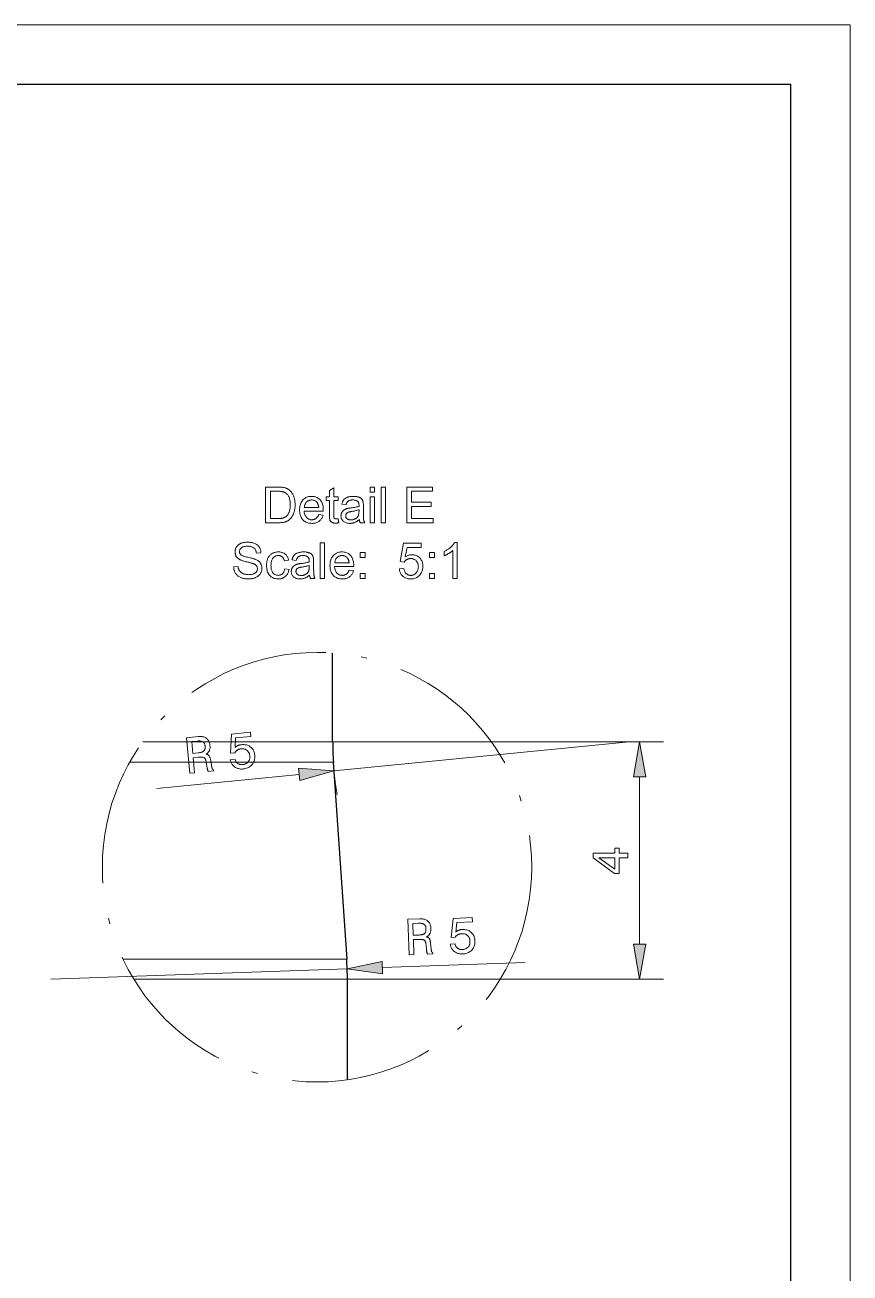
# Model space of a CAD drawing. Extents: x 0 to 419, y 0 to 420.
# Drawn here: x 227.5 to 297, y 314.9 to 420 of the extents above; entities that cross this region are included whole.
import ezdxf

# ---------------------------------------------------------------- set-up
doc = ezdxf.new("R2010")
doc.units = 0
doc.linetypes.add('DASHDOT', pattern=[18.5, 12, -3, 0.5, -3])

msp = doc.modelspace()

# ---------------------------------------------------------------- linework, layer by layer
at = {"color": 7, "lineweight": 13}
for p, q in [((0, 420), (297, 420)), ((297, 0), (297, 420)), ((253.39, 359.62), (281.27, 359.62)), ((278.39, 359.62), (253.51, 357.17)), ((229.64, 339.62), (254.63, 340.5)), ((254.64, 339.62), (281.27, 339.62))]:
    msp.add_line(p, q, dxfattribs=at)
at = {"color": 7, "lineweight": 30}
for p in [(20, 415), (292, 5)]:
    msp.add_line(p, (292, 415), dxfattribs=at)
at = {"color": 7, "lineweight": 30, "ltscale": 0.187027}
msp.add_line((253.39, 359.62), (253.39, 367.1), dxfattribs=at)
at = {"color": 7, "lineweight": 13, "ltscale": 0.400002}
msp.add_line((253.39, 359.62), (237.39, 359.62), dxfattribs=at)
at = {"color": 7, "lineweight": 13, "ltscale": 0.428608}
msp.add_line((253.45, 357.91), (236.31, 357.91), dxfattribs=at)
at = {"color": 7, "lineweight": 30, "ltscale": 0.415756}
msp.add_line((253.45, 357.91), (254.59, 341.32), dxfattribs=at)
at = {"color": 7, "lineweight": 13, "ltscale": 0.301139}
msp.add_line((250.57, 356.88), (238.59, 355.7), dxfattribs=at)
at = {"color": 7, "lineweight": 13, "ltscale": 0.35228}
msp.add_line((279.27, 342.57), (279.27, 356.66), dxfattribs=at)
at = {"color": 7, "lineweight": 13, "ltscale": 0.471327}
msp.add_line((254.59, 341.32), (235.73, 341.32), dxfattribs=at)
at = {"color": 7, "lineweight": 13, "ltscale": 0.30114}
msp.add_line((257.58, 340.6), (269.62, 341.03), dxfattribs=at)
at = {"color": 7, "lineweight": 13, "ltscale": 0.449738}
msp.add_line((254.64, 339.62), (236.66, 339.62), dxfattribs=at)
at = {"color": 7, "lineweight": 30, "ltscale": 0.211481}
msp.add_line((254.64, 331.16), (254.64, 339.62), dxfattribs=at)
at = {"color": 7, "lineweight": 13}
for points in [[(247.75, 378.07), (247.75, 381.07), (248.79, 381.07), (248.86, 381.07), (248.92, 381.07), (248.98, 381.07), (249.04, 381.07), (249.1, 381.06), (249.15, 381.06), (249.2, 381.05), (249.24, 381.04), (249.28, 381.04), (249.32, 381.03), (249.37, 381.02), (249.42, 381), (249.47, 380.98), (249.52, 380.97), (249.56, 380.95), (249.6, 380.92), (249.65, 380.9), (249.69, 380.87), (249.72, 380.84), (249.76, 380.81), (249.81, 380.77), (249.85, 380.73), (249.89, 380.68), (249.93, 380.64), (249.97, 380.59), (250, 380.53), (250.03, 380.48), (250.06, 380.42), (250.09, 380.36), (250.12, 380.3), (250.14, 380.24), (250.16, 380.17), (250.18, 380.11), (250.19, 380.04), (250.2, 379.97), (250.22, 379.9), (250.22, 379.82), (250.23, 379.75), (250.23, 379.67), (250.23, 379.59), (250.23, 379.52), (250.23, 379.45), (250.23, 379.39), (250.22, 379.33), (250.21, 379.27), (250.21, 379.21), (250.19, 379.15), (250.18, 379.09), (250.17, 379.04), (250.15, 378.98), (250.14, 378.93), (250.12, 378.88), (250.1, 378.83), (250.08, 378.79), (250.06, 378.74), (250.04, 378.7), (250.02, 378.66), (250, 378.62), (249.97, 378.58), (249.95, 378.55), (249.92, 378.51), (249.9, 378.48), (249.87, 378.45), (249.85, 378.42), (249.82, 378.39), (249.79, 378.36), (249.76, 378.34), (249.73, 378.32), (249.71, 378.29), (249.68, 378.27), (249.65, 378.25), (249.61, 378.24), (249.58, 378.22), (249.55, 378.2), (249.51, 378.19), (249.48, 378.17), (249.44, 378.16), (249.4, 378.15), (249.36, 378.13), (249.32, 378.12), (249.28, 378.11), (249.23, 378.1), (249.19, 378.1), (249.14, 378.09), (249.09, 378.08), (249.04, 378.08), (248.99, 378.08), (248.94, 378.07), (248.89, 378.07), (248.84, 378.07)], [(248.15, 378.43), (248.79, 378.43), (248.85, 378.43), (248.9, 378.43), (248.96, 378.43), (249.01, 378.43), (249.06, 378.44), (249.1, 378.45), (249.14, 378.45), (249.18, 378.46), (249.22, 378.47), (249.26, 378.48), (249.29, 378.49), (249.32, 378.51), (249.35, 378.52), (249.38, 378.53), (249.41, 378.55), (249.43, 378.56), (249.46, 378.58), (249.48, 378.6), (249.51, 378.62), (249.53, 378.64), (249.55, 378.67), (249.58, 378.7), (249.61, 378.73), (249.63, 378.77), (249.65, 378.8), (249.67, 378.84), (249.69, 378.88), (249.71, 378.93), (249.73, 378.97), (249.75, 379.02), (249.76, 379.07), (249.77, 379.12), (249.79, 379.17), (249.8, 379.22), (249.81, 379.28), (249.81, 379.34), (249.82, 379.4), (249.82, 379.46), (249.82, 379.53), (249.82, 379.59), (249.82, 379.69), (249.82, 379.77), (249.81, 379.86), (249.8, 379.94), (249.79, 380.01), (249.77, 380.08), (249.75, 380.15), (249.73, 380.21), (249.7, 380.27), (249.67, 380.32), (249.64, 380.37), (249.61, 380.41), (249.57, 380.45), (249.54, 380.49), (249.5, 380.53), (249.46, 380.56), (249.42, 380.59), (249.38, 380.62), (249.34, 380.64), (249.29, 380.66), (249.26, 380.67), (249.22, 380.68), (249.18, 380.69), (249.14, 380.7), (249.09, 380.7), (249.03, 380.71), (248.98, 380.71), (248.91, 380.72), (248.85, 380.72), (248.78, 380.72), (248.15, 380.72)], [(253.87, 378.4), (253.92, 378.08), (253.89, 378.07), (253.86, 378.06), (253.83, 378.06), (253.8, 378.06), (253.77, 378.05), (253.75, 378.05), (253.72, 378.05), (253.69, 378.04), (253.67, 378.04), (253.64, 378.04), (253.6, 378.04), (253.57, 378.05), (253.53, 378.05), (253.5, 378.05), (253.47, 378.06), (253.44, 378.07), (253.41, 378.07), (253.38, 378.08), (253.36, 378.09), (253.33, 378.11), (253.31, 378.12), (253.29, 378.13), (253.27, 378.15), (253.25, 378.16), (253.24, 378.18), (253.22, 378.2), (253.21, 378.22), (253.2, 378.23), (253.19, 378.25), (253.18, 378.27), (253.17, 378.3), (253.16, 378.32), (253.15, 378.36), (253.15, 378.39), (253.14, 378.43), (253.14, 378.48), (253.14, 378.53), (253.13, 378.59), (253.13, 378.64), (253.13, 378.71), (253.13, 379.96), (252.86, 379.96), (252.86, 380.25), (253.13, 380.25), (253.13, 380.78), (253.5, 381), (253.5, 380.25), (253.87, 380.25), (253.87, 379.96), (253.5, 379.96), (253.5, 378.69), (253.5, 378.66), (253.5, 378.63), (253.5, 378.6), (253.5, 378.58), (253.5, 378.56), (253.51, 378.54), (253.51, 378.52), (253.51, 378.51), (253.51, 378.5), (253.52, 378.49), (253.52, 378.48), (253.53, 378.47), (253.53, 378.46), (253.54, 378.45), (253.54, 378.45), (253.55, 378.44), (253.56, 378.43), (253.56, 378.43), (253.57, 378.42), (253.58, 378.41), (253.59, 378.41), (253.6, 378.4), (253.61, 378.4), (253.62, 378.4), (253.63, 378.39), (253.65, 378.39), (253.66, 378.39), (253.68, 378.39), (253.69, 378.39), (253.71, 378.39), (253.72, 378.39), (253.73, 378.39), (253.75, 378.39), (253.76, 378.39), (253.78, 378.39), (253.79, 378.39), (253.81, 378.39), (253.83, 378.4), (253.85, 378.4)], [(256.56, 380.65), (256.56, 381.07), (256.93, 381.07), (256.93, 380.65)], [(257.48, 378.07), (257.48, 381.07), (257.85, 381.07), (257.85, 378.07)], [(259.64, 378.07), (259.64, 381.07), (261.81, 381.07), (261.81, 380.72), (260.04, 380.72), (260.04, 379.8), (261.7, 379.8), (261.7, 379.45), (260.04, 379.45), (260.04, 378.43), (261.88, 378.43), (261.88, 378.07)], [(252.22, 378.77), (252.6, 378.72), (252.58, 378.66), (252.56, 378.6), (252.53, 378.54), (252.51, 378.48), (252.47, 378.43), (252.44, 378.38), (252.4, 378.33), (252.36, 378.29), (252.32, 378.25), (252.27, 378.21), (252.22, 378.17), (252.17, 378.14), (252.11, 378.11), (252.05, 378.09), (251.99, 378.07), (251.93, 378.05), (251.86, 378.04), (251.79, 378.03), (251.72, 378.02), (251.65, 378.02), (251.55, 378.03), (251.46, 378.03), (251.38, 378.05), (251.3, 378.07), (251.22, 378.1), (251.14, 378.13), (251.08, 378.17), (251.01, 378.21), (250.95, 378.26), (250.89, 378.32), (250.84, 378.38), (250.79, 378.44), (250.75, 378.51), (250.71, 378.59), (250.68, 378.67), (250.66, 378.75), (250.64, 378.84), (250.62, 378.94), (250.61, 379.04), (250.61, 379.14), (250.61, 379.25), (250.62, 379.35), (250.64, 379.45), (250.66, 379.54), (250.68, 379.63), (250.71, 379.71), (250.75, 379.79), (250.79, 379.86), (250.84, 379.93), (250.89, 379.99), (250.95, 380.05), (251.01, 380.1), (251.08, 380.15), (251.15, 380.19), (251.22, 380.22), (251.29, 380.25), (251.37, 380.27), (251.45, 380.28), (251.54, 380.29), (251.63, 380.29), (251.71, 380.29), (251.79, 380.28), (251.87, 380.27), (251.95, 380.25), (252.02, 380.22), (252.09, 380.19), (252.16, 380.15), (252.22, 380.1), (252.28, 380.05), (252.34, 380), (252.39, 379.94), (252.44, 379.87), (252.48, 379.8), (252.51, 379.72), (252.54, 379.64), (252.57, 379.55), (252.59, 379.46), (252.6, 379.37), (252.61, 379.27), (252.61, 379.16), (252.61, 379.16), (252.61, 379.15), (252.61, 379.14), (252.61, 379.13), (252.61, 379.12), (252.61, 379.11), (252.61, 379.1), (252.61, 379.09), (252.61, 379.08), (252.61, 379.06), (250.99, 379.06), (251, 378.99), (251.01, 378.93), (251.02, 378.86), (251.03, 378.8), (251.05, 378.75), (251.07, 378.7), (251.1, 378.65), (251.13, 378.6), (251.16, 378.56), (251.19, 378.52), (251.23, 378.48), (251.27, 378.45), (251.31, 378.42), (251.35, 378.39), (251.4, 378.37), (251.44, 378.36), (251.49, 378.34), (251.54, 378.33), (251.59, 378.33), (251.65, 378.33), (251.69, 378.33), (251.73, 378.33), (251.76, 378.34), (251.8, 378.34), (251.84, 378.35), (251.87, 378.36), (251.9, 378.38), (251.93, 378.39), (251.96, 378.41), (251.99, 378.43), (252.02, 378.45), (252.05, 378.48), (252.07, 378.51), (252.1, 378.54), (252.12, 378.57), (252.14, 378.61), (252.17, 378.64), (252.19, 378.68), (252.2, 378.73)], [(251.01, 379.37), (252.23, 379.37), (252.22, 379.42), (252.21, 379.47), (252.2, 379.52), (252.19, 379.56), (252.18, 379.61), (252.16, 379.65), (252.15, 379.68), (252.13, 379.72), (252.11, 379.75), (252.09, 379.78), (252.05, 379.82), (252.01, 379.86), (251.97, 379.89), (251.93, 379.92), (251.88, 379.94), (251.84, 379.96), (251.79, 379.97), (251.74, 379.98), (251.68, 379.99), (251.63, 379.99), (251.58, 379.99), (251.53, 379.98), (251.48, 379.98), (251.44, 379.96), (251.4, 379.95), (251.35, 379.93), (251.31, 379.91), (251.28, 379.88), (251.24, 379.85), (251.2, 379.82), (251.17, 379.79), (251.14, 379.75), (251.11, 379.71), (251.09, 379.67), (251.07, 379.62), (251.05, 379.58), (251.04, 379.53), (251.03, 379.48), (251.02, 379.42)], [(255.65, 378.34), (255.61, 378.31), (255.57, 378.27), (255.53, 378.25), (255.49, 378.22), (255.45, 378.19), (255.41, 378.17), (255.37, 378.15), (255.33, 378.13), (255.29, 378.11), (255.25, 378.09), (255.21, 378.08), (255.18, 378.07), (255.14, 378.06), (255.1, 378.05), (255.06, 378.04), (255.02, 378.03), (254.97, 378.03), (254.93, 378.03), (254.89, 378.02), (254.85, 378.02), (254.78, 378.02), (254.71, 378.03), (254.65, 378.04), (254.59, 378.05), (254.53, 378.07), (254.48, 378.09), (254.43, 378.11), (254.38, 378.14), (254.34, 378.16), (254.3, 378.2), (254.26, 378.23), (254.23, 378.27), (254.2, 378.31), (254.17, 378.35), (254.15, 378.4), (254.13, 378.44), (254.12, 378.49), (254.11, 378.54), (254.11, 378.59), (254.1, 378.65), (254.1, 378.68), (254.11, 378.71), (254.11, 378.74), (254.12, 378.77), (254.12, 378.8), (254.13, 378.83), (254.14, 378.86), (254.15, 378.88), (254.16, 378.91), (254.18, 378.94), (254.19, 378.96), (254.21, 378.99), (254.22, 379.01), (254.24, 379.03), (254.26, 379.06), (254.28, 379.08), (254.3, 379.1), (254.32, 379.11), (254.34, 379.13), (254.37, 379.15), (254.39, 379.16), (254.41, 379.18), (254.44, 379.19), (254.47, 379.21), (254.49, 379.22), (254.52, 379.23), (254.55, 379.24), (254.57, 379.25), (254.6, 379.26), (254.63, 379.27), (254.65, 379.27), (254.68, 379.28), (254.71, 379.29), (254.74, 379.29), (254.77, 379.3), (254.8, 379.3), (254.84, 379.31), (254.88, 379.31), (254.92, 379.32), (254.96, 379.32), (255.05, 379.34), (255.13, 379.35), (255.21, 379.36), (255.28, 379.37), (255.35, 379.38), (255.41, 379.4), (255.47, 379.41), (255.52, 379.42), (255.57, 379.44), (255.62, 379.45), (255.62, 379.47), (255.62, 379.48), (255.62, 379.49), (255.62, 379.5), (255.62, 379.51), (255.62, 379.52), (255.62, 379.53), (255.62, 379.54), (255.62, 379.54), (255.62, 379.55), (255.62, 379.59), (255.61, 379.63), (255.61, 379.67), (255.6, 379.71), (255.59, 379.74), (255.58, 379.77), (255.57, 379.8), (255.55, 379.82), (255.53, 379.85), (255.51, 379.86), (255.48, 379.89), (255.45, 379.91), (255.42, 379.93), (255.38, 379.94), (255.34, 379.96), (255.29, 379.97), (255.25, 379.98), (255.2, 379.98), (255.15, 379.99), (255.09, 379.99), (255.04, 379.99), (255, 379.99), (254.95, 379.98), (254.91, 379.98), (254.87, 379.97), (254.83, 379.96), (254.8, 379.94), (254.77, 379.93), (254.74, 379.92), (254.71, 379.9), (254.69, 379.88), (254.66, 379.86), (254.64, 379.83), (254.62, 379.8), (254.6, 379.77), (254.59, 379.74), (254.57, 379.7), (254.55, 379.66), (254.54, 379.62), (254.53, 379.58), (254.17, 379.63), (254.18, 379.67), (254.19, 379.71), (254.2, 379.76), (254.22, 379.8), (254.23, 379.83), (254.25, 379.87), (254.27, 379.91), (254.29, 379.94), (254.31, 379.97), (254.33, 380), (254.35, 380.03), (254.38, 380.05), (254.41, 380.08), (254.43, 380.1), (254.47, 380.12), (254.5, 380.15), (254.54, 380.17), (254.57, 380.18), (254.61, 380.2), (254.65, 380.22), (254.7, 380.23), (254.74, 380.25), (254.79, 380.26), (254.84, 380.27), (254.88, 380.28), (254.93, 380.28), (254.99, 380.29), (255.04, 380.29), (255.09, 380.29), (255.15, 380.29), (255.2, 380.29), (255.25, 380.29), (255.3, 380.29), (255.35, 380.28), (255.4, 380.28), (255.44, 380.27), (255.49, 380.26), (255.53, 380.25), (255.56, 380.24), (255.6, 380.23), (255.63, 380.22), (255.67, 380.2), (255.7, 380.19), (255.72, 380.17), (255.75, 380.16), (255.78, 380.14), (255.8, 380.12), (255.82, 380.1), (255.84, 380.08), (255.86, 380.06), (255.87, 380.04), (255.89, 380.02), (255.9, 380), (255.91, 379.98), (255.93, 379.95), (255.94, 379.93), (255.95, 379.9), (255.95, 379.87), (255.96, 379.84), (255.97, 379.81), (255.97, 379.79), (255.98, 379.77), (255.98, 379.74), (255.98, 379.71), (255.98, 379.68), (255.99, 379.65), (255.99, 379.61), (255.99, 379.57), (255.99, 379.52), (255.99, 379.47), (255.99, 378.98), (255.99, 378.88), (255.99, 378.79), (255.99, 378.71), (255.99, 378.63), (255.99, 378.56), (256, 378.5), (256, 378.45), (256, 378.4), (256.01, 378.36), (256.01, 378.33), (256.02, 378.31), (256.02, 378.28), (256.03, 378.25), (256.04, 378.23), (256.05, 378.2), (256.06, 378.17), (256.07, 378.15), (256.08, 378.12), (256.09, 378.1), (256.11, 378.07), (255.72, 378.07), (255.71, 378.1), (255.7, 378.12), (255.69, 378.14), (255.68, 378.17), (255.67, 378.2), (255.67, 378.22), (255.66, 378.25), (255.65, 378.28), (255.65, 378.31)], [(256.56, 378.07), (256.56, 380.25), (256.93, 380.25), (256.93, 378.07)], [(255.62, 379.16), (255.57, 379.15), (255.53, 379.13), (255.48, 379.12), (255.42, 379.1), (255.37, 379.09), (255.3, 379.07), (255.24, 379.06), (255.17, 379.05), (255.09, 379.04), (255.01, 379.02), (254.97, 379.02), (254.93, 379.01), (254.89, 379), (254.85, 379), (254.82, 378.99), (254.79, 378.98), (254.76, 378.97), (254.74, 378.97), (254.71, 378.96), (254.69, 378.95), (254.67, 378.94), (254.66, 378.93), (254.64, 378.92), (254.62, 378.91), (254.61, 378.9), (254.6, 378.89), (254.58, 378.87), (254.57, 378.86), (254.56, 378.85), (254.55, 378.83), (254.54, 378.81), (254.53, 378.8), (254.52, 378.78), (254.52, 378.76), (254.51, 378.75), (254.5, 378.73), (254.5, 378.71), (254.5, 378.69), (254.5, 378.67), (254.5, 378.66), (254.5, 378.63), (254.5, 378.6), (254.51, 378.57), (254.51, 378.55), (254.52, 378.52), (254.54, 378.5), (254.55, 378.47), (254.57, 378.45), (254.59, 378.43), (254.61, 378.41), (254.63, 378.39), (254.66, 378.37), (254.68, 378.36), (254.71, 378.35), (254.75, 378.34), (254.78, 378.33), (254.81, 378.32), (254.85, 378.32), (254.89, 378.31), (254.93, 378.31), (254.98, 378.31), (255.02, 378.32), (255.06, 378.32), (255.1, 378.33), (255.14, 378.33), (255.17, 378.35), (255.21, 378.36), (255.24, 378.37), (255.28, 378.39), (255.31, 378.4), (255.35, 378.42), (255.38, 378.44), (255.4, 378.47), (255.43, 378.49), (255.46, 378.51), (255.48, 378.54), (255.5, 378.57), (255.52, 378.6), (255.54, 378.63), (255.56, 378.66), (255.57, 378.69), (255.58, 378.71), (255.59, 378.75), (255.59, 378.78), (255.6, 378.81), (255.61, 378.85), (255.61, 378.89), (255.61, 378.94), (255.62, 378.98), (255.62, 379.03)], [(245.05, 374.35), (245.43, 374.39), (245.44, 374.34), (245.44, 374.3), (245.45, 374.26), (245.46, 374.22), (245.47, 374.18), (245.49, 374.15), (245.5, 374.11), (245.52, 374.08), (245.53, 374.05), (245.55, 374.02), (245.57, 373.99), (245.6, 373.96), (245.62, 373.94), (245.65, 373.91), (245.68, 373.89), (245.71, 373.86), (245.74, 373.84), (245.78, 373.82), (245.81, 373.8), (245.85, 373.78), (245.9, 373.77), (245.94, 373.75), (245.98, 373.74), (246.03, 373.73), (246.07, 373.72), (246.12, 373.71), (246.17, 373.7), (246.21, 373.7), (246.26, 373.7), (246.32, 373.69), (246.36, 373.7), (246.4, 373.7), (246.45, 373.7), (246.49, 373.71), (246.53, 373.71), (246.57, 373.72), (246.61, 373.73), (246.64, 373.74), (246.68, 373.75), (246.72, 373.76), (246.75, 373.78), (246.78, 373.79), (246.81, 373.81), (246.84, 373.82), (246.87, 373.84), (246.89, 373.86), (246.92, 373.88), (246.94, 373.9), (246.96, 373.92), (246.98, 373.95), (246.99, 373.97), (247.01, 374), (247.02, 374.02), (247.03, 374.05), (247.04, 374.07), (247.05, 374.1), (247.05, 374.12), (247.06, 374.15), (247.06, 374.18), (247.06, 374.2), (247.06, 374.23), (247.06, 374.26), (247.05, 374.29), (247.05, 374.31), (247.04, 374.34), (247.03, 374.36), (247.02, 374.38), (247.01, 374.41), (246.99, 374.43), (246.98, 374.45), (246.96, 374.47), (246.94, 374.49), (246.92, 374.51), (246.9, 374.53), (246.87, 374.55), (246.84, 374.57), (246.81, 374.58), (246.78, 374.6), (246.74, 374.61), (246.71, 374.63), (246.68, 374.64), (246.65, 374.65), (246.61, 374.66), (246.56, 374.67), (246.51, 374.69), (246.46, 374.7), (246.4, 374.72), (246.33, 374.74), (246.25, 374.76), (246.17, 374.77), (246.09, 374.79), (246.02, 374.81), (245.95, 374.83), (245.88, 374.85), (245.82, 374.87), (245.77, 374.89), (245.72, 374.91), (245.67, 374.93), (245.63, 374.94), (245.59, 374.96), (245.55, 374.98), (245.51, 375.01), (245.48, 375.03), (245.44, 375.06), (245.41, 375.09), (245.38, 375.12), (245.35, 375.15), (245.32, 375.18), (245.3, 375.21), (245.27, 375.24), (245.25, 375.27), (245.24, 375.31), (245.22, 375.34), (245.21, 375.38), (245.2, 375.42), (245.19, 375.46), (245.18, 375.49), (245.17, 375.53), (245.17, 375.57), (245.17, 375.61), (245.17, 375.66), (245.17, 375.7), (245.18, 375.75), (245.19, 375.79), (245.2, 375.83), (245.22, 375.88), (245.23, 375.92), (245.25, 375.96), (245.27, 376), (245.3, 376.04), (245.33, 376.08), (245.35, 376.11), (245.39, 376.15), (245.42, 376.18), (245.46, 376.21), (245.5, 376.24), (245.54, 376.27), (245.58, 376.29), (245.63, 376.32), (245.67, 376.34), (245.72, 376.36), (245.78, 376.38), (245.83, 376.39), (245.88, 376.4), (245.94, 376.42), (245.99, 376.42), (246.05, 376.43), (246.11, 376.44), (246.17, 376.44), (246.23, 376.44), (246.29, 376.44), (246.36, 376.44), (246.42, 376.43), (246.48, 376.42), (246.54, 376.41), (246.6, 376.4), (246.65, 376.39), (246.71, 376.37), (246.76, 376.35), (246.81, 376.33), (246.86, 376.31), (246.91, 376.29), (246.96, 376.26), (247, 376.23), (247.04, 376.2), (247.08, 376.17), (247.11, 376.13), (247.15, 376.1), (247.18, 376.06), (247.21, 376.02), (247.23, 375.98), (247.26, 375.93), (247.28, 375.89), (247.29, 375.84), (247.31, 375.8), (247.32, 375.75), (247.34, 375.7), (247.34, 375.65), (247.35, 375.6), (247.35, 375.54), (246.97, 375.52), (246.96, 375.57), (246.95, 375.62), (246.94, 375.67), (246.92, 375.72), (246.9, 375.77), (246.88, 375.81), (246.86, 375.85), (246.83, 375.88), (246.8, 375.92), (246.76, 375.95), (246.73, 375.97), (246.69, 376), (246.64, 376.02), (246.6, 376.04), (246.55, 376.05), (246.49, 376.07), (246.43, 376.08), (246.37, 376.09), (246.31, 376.09), (246.24, 376.09), (246.17, 376.09), (246.11, 376.09), (246.04, 376.08), (245.98, 376.07), (245.93, 376.06), (245.88, 376.04), (245.83, 376.03), (245.79, 376.01), (245.75, 375.98), (245.72, 375.96), (245.69, 375.93), (245.66, 375.9), (245.63, 375.88), (245.61, 375.84), (245.59, 375.81), (245.58, 375.78), (245.57, 375.75), (245.56, 375.71), (245.55, 375.68), (245.55, 375.64), (245.55, 375.61), (245.56, 375.58), (245.56, 375.55), (245.57, 375.52), (245.58, 375.49), (245.59, 375.47), (245.61, 375.44), (245.63, 375.42), (245.65, 375.4), (245.67, 375.38), (245.7, 375.35), (245.73, 375.33), (245.77, 375.31), (245.82, 375.29), (245.88, 375.27), (245.94, 375.25), (246.01, 375.23), (246.09, 375.2), (246.17, 375.18), (246.27, 375.16), (246.36, 375.14), (246.45, 375.12), (246.53, 375.1), (246.61, 375.08), (246.68, 375.06), (246.74, 375.04), (246.8, 375.02), (246.85, 375), (246.89, 374.99), (246.93, 374.97), (246.98, 374.95), (247.03, 374.92), (247.08, 374.89), (247.12, 374.86), (247.16, 374.83), (247.2, 374.8), (247.23, 374.77), (247.26, 374.74), (247.29, 374.7), (247.32, 374.66), (247.34, 374.63), (247.36, 374.59), (247.38, 374.55), (247.4, 374.51), (247.41, 374.46), (247.42, 374.42), (247.43, 374.38), (247.44, 374.33), (247.44, 374.28), (247.44, 374.24), (247.44, 374.19), (247.44, 374.14), (247.43, 374.1), (247.42, 374.05), (247.41, 374), (247.39, 373.96), (247.38, 373.92), (247.36, 373.87), (247.33, 373.83), (247.31, 373.79), (247.28, 373.74), (247.25, 373.71), (247.21, 373.67), (247.18, 373.63), (247.14, 373.6), (247.1, 373.57), (247.06, 373.54), (247.01, 373.51), (246.96, 373.48), (246.91, 373.46), (246.86, 373.43), (246.81, 373.41), (246.75, 373.4), (246.7, 373.38), (246.64, 373.37), (246.58, 373.36), (246.52, 373.35), (246.46, 373.34), (246.4, 373.34), (246.33, 373.34), (246.25, 373.34), (246.18, 373.34), (246.1, 373.35), (246.03, 373.36), (245.96, 373.37), (245.89, 373.38), (245.83, 373.4), (245.77, 373.41), (245.71, 373.43), (245.65, 373.46), (245.6, 373.48), (245.55, 373.51), (245.5, 373.54), (245.45, 373.57), (245.41, 373.61), (245.36, 373.64), (245.32, 373.68), (245.29, 373.72), (245.25, 373.77), (245.22, 373.81), (245.19, 373.86), (245.16, 373.91), (245.14, 373.96), (245.12, 374.02), (245.1, 374.07), (245.08, 374.12), (245.07, 374.18), (245.06, 374.24), (245.06, 374.29)], [(252.36, 373.39), (252.36, 376.39), (252.72, 376.39), (252.72, 373.39)], [(259.02, 374.18), (259.4, 374.21), (259.41, 374.15), (259.43, 374.1), (259.44, 374.05), (259.46, 374.01), (259.48, 373.96), (259.5, 373.92), (259.52, 373.88), (259.55, 373.85), (259.57, 373.81), (259.6, 373.78), (259.64, 373.76), (259.67, 373.73), (259.7, 373.71), (259.74, 373.69), (259.78, 373.68), (259.81, 373.66), (259.85, 373.65), (259.9, 373.65), (259.94, 373.64), (259.98, 373.64), (260.03, 373.64), (260.08, 373.65), (260.13, 373.66), (260.18, 373.67), (260.23, 373.69), (260.27, 373.71), (260.31, 373.74), (260.35, 373.77), (260.39, 373.8), (260.43, 373.84), (260.47, 373.88), (260.5, 373.93), (260.53, 373.97), (260.55, 374.02), (260.57, 374.08), (260.59, 374.13), (260.6, 374.19), (260.61, 374.25), (260.61, 374.31), (260.62, 374.37), (260.61, 374.44), (260.61, 374.5), (260.6, 374.55), (260.59, 374.61), (260.57, 374.66), (260.55, 374.7), (260.53, 374.75), (260.5, 374.79), (260.47, 374.83), (260.44, 374.87), (260.4, 374.91), (260.36, 374.94), (260.32, 374.96), (260.28, 374.99), (260.23, 375.01), (260.19, 375.02), (260.14, 375.04), (260.09, 375.05), (260.03, 375.05), (259.97, 375.05), (259.94, 375.05), (259.9, 375.05), (259.87, 375.05), (259.84, 375.04), (259.81, 375.03), (259.77, 375.02), (259.74, 375.01), (259.71, 375), (259.68, 374.99), (259.65, 374.97), (259.63, 374.96), (259.6, 374.94), (259.57, 374.92), (259.55, 374.9), (259.53, 374.88), (259.5, 374.86), (259.48, 374.84), (259.46, 374.81), (259.45, 374.79), (259.43, 374.76), (259.08, 374.81), (259.37, 376.35), (260.86, 376.35), (260.86, 376), (259.67, 376), (259.51, 375.19), (259.56, 375.23), (259.62, 375.26), (259.67, 375.29), (259.73, 375.31), (259.78, 375.33), (259.84, 375.35), (259.9, 375.36), (259.96, 375.37), (260.01, 375.38), (260.07, 375.38), (260.15, 375.38), (260.23, 375.37), (260.3, 375.35), (260.37, 375.34), (260.44, 375.31), (260.5, 375.28), (260.56, 375.25), (260.62, 375.2), (260.68, 375.16), (260.74, 375.11), (260.79, 375.05), (260.83, 374.99), (260.87, 374.93), (260.91, 374.86), (260.94, 374.8), (260.96, 374.72), (260.98, 374.65), (261, 374.57), (261, 374.49), (261.01, 374.41), (261, 374.33), (261, 374.25), (260.98, 374.17), (260.97, 374.1), (260.95, 374.03), (260.92, 373.96), (260.89, 373.89), (260.85, 373.83), (260.81, 373.76), (260.77, 373.7), (260.71, 373.63), (260.64, 373.57), (260.58, 373.52), (260.5, 373.47), (260.43, 373.43), (260.35, 373.4), (260.26, 373.37), (260.17, 373.35), (260.08, 373.34), (259.98, 373.34), (259.9, 373.34), (259.82, 373.35), (259.75, 373.36), (259.68, 373.38), (259.61, 373.4), (259.54, 373.42), (259.48, 373.45), (259.42, 373.49), (259.37, 373.52), (259.31, 373.57), (259.26, 373.62), (259.22, 373.67), (259.18, 373.72), (259.14, 373.78), (259.11, 373.83), (259.08, 373.9), (259.06, 373.96), (259.04, 374.03), (259.03, 374.1)], [(263.9, 373.39), (263.53, 373.39), (263.53, 375.74), (263.5, 375.71), (263.47, 375.69), (263.44, 375.66), (263.41, 375.64), (263.38, 375.61), (263.34, 375.58), (263.3, 375.56), (263.27, 375.53), (263.22, 375.51), (263.18, 375.48), (263.14, 375.46), (263.1, 375.44), (263.06, 375.41), (263.02, 375.39), (262.98, 375.37), (262.94, 375.35), (262.9, 375.34), (262.87, 375.32), (262.83, 375.31), (262.79, 375.29), (262.79, 375.65), (262.86, 375.68), (262.92, 375.71), (262.97, 375.74), (263.03, 375.78), (263.08, 375.81), (263.14, 375.85), (263.19, 375.88), (263.24, 375.92), (263.29, 375.96), (263.33, 376), (263.38, 376.04), (263.42, 376.08), (263.46, 376.12), (263.5, 376.16), (263.53, 376.2), (263.56, 376.24), (263.59, 376.28), (263.62, 376.32), (263.64, 376.36), (263.66, 376.4), (263.9, 376.4)], [(249.36, 374.19), (249.72, 374.14), (249.7, 374.07), (249.69, 374), (249.67, 373.93), (249.64, 373.87), (249.61, 373.81), (249.58, 373.75), (249.54, 373.69), (249.5, 373.64), (249.46, 373.6), (249.41, 373.55), (249.36, 373.51), (249.31, 373.48), (249.26, 373.44), (249.2, 373.42), (249.14, 373.39), (249.08, 373.37), (249.02, 373.36), (248.95, 373.35), (248.88, 373.34), (248.81, 373.34), (248.73, 373.34), (248.64, 373.35), (248.56, 373.37), (248.48, 373.39), (248.41, 373.41), (248.34, 373.45), (248.28, 373.48), (248.21, 373.53), (248.15, 373.58), (248.1, 373.63), (248.05, 373.69), (248, 373.76), (247.96, 373.83), (247.92, 373.91), (247.89, 373.99), (247.87, 374.07), (247.85, 374.16), (247.84, 374.26), (247.83, 374.36), (247.83, 374.47), (247.83, 374.54), (247.83, 374.61), (247.84, 374.67), (247.84, 374.74), (247.85, 374.8), (247.87, 374.86), (247.88, 374.92), (247.9, 374.98), (247.92, 375.03), (247.94, 375.08), (247.97, 375.14), (247.99, 375.18), (248.02, 375.23), (248.05, 375.27), (248.09, 375.32), (248.13, 375.35), (248.17, 375.39), (248.21, 375.42), (248.25, 375.45), (248.3, 375.48), (248.35, 375.51), (248.39, 375.53), (248.44, 375.55), (248.49, 375.56), (248.55, 375.58), (248.6, 375.59), (248.65, 375.6), (248.71, 375.61), (248.76, 375.61), (248.82, 375.61), (248.89, 375.61), (248.95, 375.61), (249.02, 375.6), (249.08, 375.58), (249.14, 375.57), (249.19, 375.55), (249.25, 375.52), (249.3, 375.5), (249.35, 375.47), (249.4, 375.43), (249.44, 375.4), (249.48, 375.36), (249.52, 375.31), (249.55, 375.27), (249.58, 375.22), (249.61, 375.16), (249.63, 375.11), (249.65, 375.05), (249.67, 374.99), (249.68, 374.92), (249.33, 374.87), (249.31, 374.91), (249.3, 374.95), (249.29, 374.99), (249.27, 375.03), (249.25, 375.06), (249.24, 375.09), (249.22, 375.12), (249.19, 375.15), (249.17, 375.18), (249.14, 375.2), (249.12, 375.22), (249.09, 375.24), (249.06, 375.26), (249.03, 375.27), (249, 375.28), (248.97, 375.29), (248.94, 375.3), (248.9, 375.31), (248.87, 375.31), (248.83, 375.31), (248.78, 375.31), (248.72, 375.3), (248.67, 375.29), (248.62, 375.28), (248.58, 375.26), (248.53, 375.24), (248.49, 375.21), (248.45, 375.18), (248.41, 375.15), (248.38, 375.11), (248.34, 375.07), (248.32, 375.02), (248.29, 374.97), (248.27, 374.91), (248.25, 374.85), (248.23, 374.79), (248.22, 374.72), (248.21, 374.64), (248.21, 374.56), (248.2, 374.48), (248.21, 374.39), (248.21, 374.31), (248.22, 374.24), (248.23, 374.17), (248.25, 374.1), (248.26, 374.04), (248.29, 373.98), (248.31, 373.93), (248.34, 373.88), (248.37, 373.84), (248.41, 373.8), (248.44, 373.77), (248.48, 373.74), (248.52, 373.72), (248.57, 373.69), (248.61, 373.68), (248.66, 373.66), (248.71, 373.65), (248.76, 373.65), (248.81, 373.64), (248.85, 373.65), (248.89, 373.65), (248.93, 373.66), (248.97, 373.67), (249.01, 373.68), (249.04, 373.69), (249.08, 373.71), (249.11, 373.73), (249.14, 373.75), (249.17, 373.78), (249.2, 373.8), (249.23, 373.84), (249.25, 373.87), (249.27, 373.91), (249.29, 373.95), (249.31, 373.99), (249.32, 374.03), (249.34, 374.08), (249.35, 374.13)], [(251.45, 373.66), (251.41, 373.62), (251.37, 373.59), (251.33, 373.56), (251.29, 373.54), (251.25, 373.51), (251.21, 373.49), (251.17, 373.46), (251.13, 373.45), (251.1, 373.43), (251.06, 373.41), (251.02, 373.4), (250.98, 373.39), (250.94, 373.38), (250.9, 373.37), (250.86, 373.36), (250.82, 373.35), (250.78, 373.35), (250.74, 373.34), (250.69, 373.34), (250.65, 373.34), (250.58, 373.34), (250.51, 373.35), (250.45, 373.36), (250.39, 373.37), (250.33, 373.38), (250.28, 373.4), (250.23, 373.43), (250.18, 373.45), (250.14, 373.48), (250.1, 373.52), (250.06, 373.55), (250.03, 373.59), (250, 373.63), (249.98, 373.67), (249.96, 373.72), (249.94, 373.76), (249.93, 373.81), (249.92, 373.86), (249.91, 373.91), (249.91, 373.96), (249.91, 373.99), (249.91, 374.03), (249.92, 374.06), (249.92, 374.09), (249.93, 374.12), (249.93, 374.14), (249.94, 374.17), (249.96, 374.2), (249.97, 374.23), (249.98, 374.25), (250, 374.28), (250.01, 374.31), (250.03, 374.33), (250.05, 374.35), (250.07, 374.37), (250.08, 374.39), (250.11, 374.41), (250.13, 374.43), (250.15, 374.45), (250.17, 374.47), (250.2, 374.48), (250.22, 374.5), (250.24, 374.51), (250.27, 374.52), (250.3, 374.54), (250.32, 374.55), (250.35, 374.56), (250.38, 374.57), (250.41, 374.58), (250.44, 374.59), (250.46, 374.59), (250.48, 374.6), (250.51, 374.6), (250.54, 374.61), (250.57, 374.62), (250.61, 374.62), (250.64, 374.63), (250.68, 374.63), (250.72, 374.64), (250.76, 374.64), (250.85, 374.65), (250.93, 374.66), (251.01, 374.68), (251.08, 374.69), (251.15, 374.7), (251.21, 374.71), (251.27, 374.73), (251.33, 374.74), (251.38, 374.75), (251.42, 374.77), (251.42, 374.78), (251.42, 374.8), (251.42, 374.81), (251.42, 374.82), (251.42, 374.83), (251.42, 374.84), (251.42, 374.85), (251.42, 374.86), (251.42, 374.86), (251.42, 374.87), (251.42, 374.91), (251.42, 374.95), (251.41, 374.99), (251.41, 375.02), (251.4, 375.06), (251.39, 375.09), (251.37, 375.12), (251.36, 375.14), (251.34, 375.16), (251.32, 375.18), (251.29, 375.21), (251.26, 375.23), (251.22, 375.25), (251.18, 375.26), (251.14, 375.28), (251.1, 375.29), (251.05, 375.3), (251, 375.3), (250.95, 375.31), (250.9, 375.31), (250.85, 375.31), (250.8, 375.3), (250.76, 375.3), (250.71, 375.29), (250.67, 375.28), (250.64, 375.27), (250.6, 375.26), (250.57, 375.25), (250.54, 375.23), (250.52, 375.22), (250.49, 375.2), (250.47, 375.17), (250.45, 375.15), (250.43, 375.12), (250.41, 375.09), (250.39, 375.06), (250.37, 375.02), (250.36, 374.98), (250.34, 374.94), (250.33, 374.89), (249.97, 374.94), (249.98, 374.99), (249.99, 375.03), (250.01, 375.07), (250.02, 375.11), (250.04, 375.15), (250.05, 375.19), (250.07, 375.22), (250.09, 375.26), (250.11, 375.29), (250.13, 375.32), (250.16, 375.34), (250.18, 375.37), (250.21, 375.4), (250.24, 375.42), (250.27, 375.44), (250.3, 375.46), (250.34, 375.48), (250.38, 375.5), (250.42, 375.52), (250.46, 375.54), (250.5, 375.55), (250.55, 375.56), (250.59, 375.57), (250.64, 375.58), (250.69, 375.59), (250.74, 375.6), (250.79, 375.61), (250.84, 375.61), (250.9, 375.61), (250.95, 375.61), (251.01, 375.61), (251.06, 375.61), (251.11, 375.61), (251.16, 375.6), (251.2, 375.6), (251.25, 375.59), (251.29, 375.58), (251.33, 375.57), (251.37, 375.56), (251.4, 375.55), (251.44, 375.53), (251.47, 375.52), (251.5, 375.5), (251.53, 375.49), (251.56, 375.47), (251.58, 375.46), (251.6, 375.44), (251.62, 375.42), (251.64, 375.4), (251.66, 375.38), (251.68, 375.36), (251.69, 375.34), (251.71, 375.32), (251.72, 375.29), (251.73, 375.27), (251.74, 375.24), (251.75, 375.22), (251.76, 375.19), (251.77, 375.16), (251.77, 375.13), (251.78, 375.11), (251.78, 375.09), (251.78, 375.06), (251.79, 375.03), (251.79, 375), (251.79, 374.96), (251.79, 374.93), (251.79, 374.88), (251.79, 374.84), (251.79, 374.79), (251.79, 374.3), (251.79, 374.2), (251.79, 374.11), (251.8, 374.03), (251.8, 373.95), (251.8, 373.88), (251.8, 373.82), (251.8, 373.77), (251.81, 373.72), (251.81, 373.68), (251.82, 373.65), (251.82, 373.62), (251.83, 373.6), (251.84, 373.57), (251.84, 373.54), (251.85, 373.52), (251.86, 373.49), (251.87, 373.47), (251.88, 373.44), (251.9, 373.42), (251.91, 373.39), (251.53, 373.39), (251.51, 373.41), (251.5, 373.44), (251.49, 373.46), (251.49, 373.49), (251.48, 373.51), (251.47, 373.54), (251.47, 373.57), (251.46, 373.6), (251.46, 373.63)], [(254.78, 374.09), (255.16, 374.04), (255.14, 373.98), (255.12, 373.92), (255.1, 373.86), (255.07, 373.8), (255.04, 373.75), (255, 373.7), (254.96, 373.65), (254.92, 373.6), (254.88, 373.56), (254.83, 373.53), (254.78, 373.49), (254.73, 373.46), (254.67, 373.43), (254.61, 373.41), (254.55, 373.39), (254.49, 373.37), (254.42, 373.36), (254.35, 373.35), (254.28, 373.34), (254.21, 373.34), (254.11, 373.34), (254.03, 373.35), (253.94, 373.37), (253.86, 373.39), (253.78, 373.41), (253.71, 373.45), (253.64, 373.48), (253.57, 373.53), (253.51, 373.58), (253.45, 373.63), (253.4, 373.7), (253.35, 373.76), (253.31, 373.83), (253.27, 373.91), (253.24, 373.99), (253.22, 374.07), (253.2, 374.16), (253.18, 374.26), (253.18, 374.35), (253.17, 374.46), (253.18, 374.57), (253.18, 374.67), (253.2, 374.77), (253.22, 374.86), (253.24, 374.95), (253.27, 375.03), (253.31, 375.11), (253.35, 375.18), (253.4, 375.25), (253.46, 375.31), (253.51, 375.37), (253.57, 375.42), (253.64, 375.46), (253.71, 375.5), (253.78, 375.54), (253.85, 375.56), (253.93, 375.59), (254.01, 375.6), (254.1, 375.61), (254.19, 375.61), (254.27, 375.61), (254.36, 375.6), (254.43, 375.59), (254.51, 375.56), (254.58, 375.54), (254.65, 375.51), (254.72, 375.47), (254.78, 375.42), (254.84, 375.37), (254.9, 375.32), (254.95, 375.25), (255, 375.19), (255.04, 375.12), (255.08, 375.04), (255.11, 374.96), (255.13, 374.87), (255.15, 374.78), (255.16, 374.69), (255.17, 374.59), (255.18, 374.48), (255.18, 374.47), (255.18, 374.47), (255.18, 374.46), (255.18, 374.45), (255.18, 374.44), (255.18, 374.43), (255.18, 374.42), (255.17, 374.41), (255.17, 374.4), (255.17, 374.38), (253.55, 374.38), (253.56, 374.31), (253.57, 374.25), (253.58, 374.18), (253.6, 374.12), (253.61, 374.07), (253.64, 374.01), (253.66, 373.96), (253.69, 373.92), (253.72, 373.87), (253.76, 373.83), (253.79, 373.8), (253.83, 373.77), (253.87, 373.74), (253.92, 373.71), (253.96, 373.69), (254.01, 373.67), (254.05, 373.66), (254.1, 373.65), (254.16, 373.65), (254.21, 373.64), (254.25, 373.64), (254.29, 373.65), (254.33, 373.65), (254.36, 373.66), (254.4, 373.67), (254.43, 373.68), (254.46, 373.7), (254.5, 373.71), (254.53, 373.73), (254.56, 373.75), (254.58, 373.77), (254.61, 373.8), (254.64, 373.83), (254.66, 373.86), (254.68, 373.89), (254.71, 373.92), (254.73, 373.96), (254.75, 374), (254.77, 374.04)], [(253.57, 374.69), (254.79, 374.69), (254.78, 374.74), (254.77, 374.79), (254.76, 374.84), (254.75, 374.88), (254.74, 374.93), (254.73, 374.97), (254.71, 375), (254.69, 375.04), (254.67, 375.07), (254.65, 375.1), (254.61, 375.14), (254.57, 375.17), (254.53, 375.21), (254.49, 375.23), (254.45, 375.26), (254.4, 375.28), (254.35, 375.29), (254.3, 375.3), (254.25, 375.31), (254.19, 375.31), (254.14, 375.31), (254.09, 375.3), (254.05, 375.29), (254, 375.28), (253.96, 375.27), (253.92, 375.25), (253.88, 375.23), (253.84, 375.2), (253.8, 375.17), (253.77, 375.14), (253.73, 375.1), (253.7, 375.07), (253.68, 375.03), (253.65, 374.99), (253.63, 374.94), (253.61, 374.89), (253.6, 374.85), (253.59, 374.79), (253.58, 374.74)], [(255.73, 375.14), (255.73, 375.56), (256.15, 375.56), (256.15, 375.14)], [(261.55, 375.14), (261.55, 375.56), (261.97, 375.56), (261.97, 375.14)], [(251.42, 374.48), (251.38, 374.46), (251.33, 374.45), (251.28, 374.43), (251.23, 374.42), (251.17, 374.41), (251.11, 374.39), (251.04, 374.38), (250.97, 374.37), (250.9, 374.35), (250.82, 374.34), (250.78, 374.33), (250.73, 374.33), (250.69, 374.32), (250.66, 374.31), (250.63, 374.31), (250.59, 374.3), (250.57, 374.29), (250.54, 374.28), (250.52, 374.28), (250.5, 374.27), (250.48, 374.26), (250.46, 374.25), (250.45, 374.24), (250.43, 374.23), (250.41, 374.22), (250.4, 374.21), (250.39, 374.19), (250.37, 374.18), (250.36, 374.16), (250.35, 374.15), (250.34, 374.13), (250.33, 374.12), (250.33, 374.1), (250.32, 374.08), (250.31, 374.07), (250.31, 374.05), (250.31, 374.03), (250.3, 374.01), (250.3, 373.99), (250.3, 373.97), (250.3, 373.94), (250.31, 373.92), (250.31, 373.89), (250.32, 373.86), (250.33, 373.84), (250.34, 373.81), (250.36, 373.79), (250.37, 373.77), (250.39, 373.75), (250.41, 373.73), (250.44, 373.71), (250.46, 373.69), (250.49, 373.68), (250.52, 373.66), (250.55, 373.65), (250.58, 373.65), (250.62, 373.64), (250.66, 373.63), (250.7, 373.63), (250.74, 373.63), (250.78, 373.63), (250.82, 373.63), (250.86, 373.64), (250.9, 373.64), (250.94, 373.65), (250.98, 373.66), (251.01, 373.68), (251.05, 373.69), (251.08, 373.7), (251.12, 373.72), (251.15, 373.74), (251.18, 373.76), (251.21, 373.78), (251.24, 373.81), (251.26, 373.83), (251.29, 373.86), (251.31, 373.89), (251.33, 373.92), (251.35, 373.95), (251.36, 373.98), (251.37, 374), (251.38, 374.03), (251.39, 374.06), (251.4, 374.1), (251.41, 374.13), (251.41, 374.17), (251.42, 374.21), (251.42, 374.25), (251.42, 374.3), (251.42, 374.35)], [(255.73, 373.39), (255.73, 373.81), (256.15, 373.81), (256.15, 373.39)], [(261.55, 373.39), (261.55, 373.81), (261.97, 373.81), (261.97, 373.39)], [(241.37, 356.98), (241.08, 359.96), (242.08, 360.06), (242.16, 360.07), (242.25, 360.07), (242.33, 360.07), (242.4, 360.06), (242.47, 360.04), (242.54, 360.03), (242.6, 360.01), (242.66, 359.98), (242.72, 359.95), (242.77, 359.91), (242.82, 359.87), (242.86, 359.82), (242.9, 359.77), (242.94, 359.72), (242.97, 359.66), (243, 359.6), (243.02, 359.53), (243.04, 359.46), (243.05, 359.38), (243.06, 359.3), (243.07, 359.25), (243.07, 359.2), (243.07, 359.16), (243.07, 359.11), (243.06, 359.07), (243.05, 359.03), (243.05, 358.99), (243.03, 358.95), (243.02, 358.91), (243.01, 358.87), (242.99, 358.84), (242.97, 358.81), (242.95, 358.77), (242.92, 358.74), (242.9, 358.71), (242.87, 358.68), (242.84, 358.66), (242.81, 358.63), (242.77, 358.61), (242.74, 358.59), (242.77, 358.58), (242.8, 358.57), (242.83, 358.56), (242.86, 358.55), (242.88, 358.53), (242.91, 358.52), (242.93, 358.5), (242.95, 358.49), (242.97, 358.47), (242.99, 358.45), (243, 358.43), (243.02, 358.4), (243.03, 358.37), (243.05, 358.34), (243.06, 358.3), (243.07, 358.26), (243.08, 358.22), (243.1, 358.17), (243.11, 358.12), (243.12, 358.07), (243.19, 357.59), (243.2, 357.56), (243.21, 357.53), (243.21, 357.5), (243.22, 357.48), (243.22, 357.45), (243.23, 357.43), (243.24, 357.41), (243.24, 357.39), (243.25, 357.38), (243.26, 357.36), (243.26, 357.35), (243.27, 357.33), (243.28, 357.32), (243.29, 357.31), (243.3, 357.3), (243.31, 357.29), (243.32, 357.28), (243.33, 357.27), (243.35, 357.27), (243.36, 357.26), (243.37, 357.18), (242.92, 357.13), (242.91, 357.14), (242.9, 357.15), (242.9, 357.16), (242.89, 357.18), (242.88, 357.19), (242.88, 357.21), (242.87, 357.22), (242.87, 357.24), (242.86, 357.25), (242.85, 357.27), (242.85, 357.29), (242.84, 357.31), (242.84, 357.34), (242.83, 357.36), (242.83, 357.38), (242.82, 357.41), (242.82, 357.44), (242.81, 357.47), (242.8, 357.5), (242.8, 357.53), (242.74, 357.91), (242.73, 357.97), (242.72, 358.02), (242.71, 358.07), (242.69, 358.11), (242.68, 358.15), (242.66, 358.19), (242.64, 358.22), (242.63, 358.24), (242.61, 358.26), (242.58, 358.28), (242.56, 358.3), (242.53, 358.31), (242.49, 358.32), (242.45, 358.33), (242.4, 358.33), (242.34, 358.33), (242.28, 358.33), (242.21, 358.33), (242.14, 358.33), (242.06, 358.32), (241.65, 358.28), (241.77, 357.02)], [(242, 359.68), (241.52, 359.64), (241.61, 358.64), (242.07, 358.69), (242.14, 358.7), (242.2, 358.71), (242.26, 358.72), (242.32, 358.73), (242.37, 358.75), (242.41, 358.77), (242.45, 358.78), (242.49, 358.81), (242.52, 358.83), (242.55, 358.85), (242.57, 358.88), (242.6, 358.91), (242.61, 358.94), (242.63, 358.98), (242.64, 359.02), (242.65, 359.06), (242.65, 359.1), (242.66, 359.15), (242.66, 359.2), (242.65, 359.25), (242.65, 359.3), (242.64, 359.35), (242.63, 359.39), (242.61, 359.44), (242.6, 359.47), (242.58, 359.51), (242.56, 359.54), (242.53, 359.57), (242.51, 359.59), (242.48, 359.62), (242.45, 359.63), (242.41, 359.65), (242.37, 359.66), (242.33, 359.68), (242.29, 359.68), (242.24, 359.69), (242.18, 359.69), (242.13, 359.69), (242.07, 359.69)], [(244.77, 358.1), (245.17, 358.14), (245.19, 358.1), (245.2, 358.05), (245.22, 358.01), (245.24, 357.98), (245.26, 357.94), (245.28, 357.91), (245.31, 357.88), (245.34, 357.85), (245.37, 357.82), (245.4, 357.8), (245.44, 357.77), (245.47, 357.76), (245.51, 357.74), (245.55, 357.73), (245.59, 357.72), (245.63, 357.71), (245.68, 357.7), (245.72, 357.7), (245.77, 357.7), (245.82, 357.7), (245.88, 357.71), (245.93, 357.72), (245.99, 357.74), (246.04, 357.76), (246.08, 357.78), (246.13, 357.8), (246.17, 357.83), (246.21, 357.86), (246.25, 357.9), (246.28, 357.93), (246.31, 357.98), (246.34, 358.02), (246.36, 358.06), (246.38, 358.11), (246.4, 358.16), (246.41, 358.21), (246.42, 358.26), (246.42, 358.32), (246.42, 358.37), (246.42, 358.43), (246.41, 358.49), (246.4, 358.55), (246.39, 358.6), (246.37, 358.65), (246.35, 358.7), (246.32, 358.75), (246.29, 358.79), (246.26, 358.83), (246.23, 358.87), (246.19, 358.9), (246.15, 358.93), (246.11, 358.96), (246.06, 358.98), (246.02, 359), (245.97, 359.01), (245.91, 359.03), (245.86, 359.03), (245.81, 359.04), (245.75, 359.04), (245.69, 359.03), (245.65, 359.03), (245.62, 359.02), (245.59, 359.02), (245.55, 359.01), (245.52, 359), (245.49, 358.99), (245.46, 358.98), (245.43, 358.96), (245.4, 358.95), (245.38, 358.93), (245.35, 358.91), (245.32, 358.9), (245.3, 358.88), (245.27, 358.86), (245.25, 358.83), (245.23, 358.81), (245.21, 358.78), (245.19, 358.76), (245.17, 358.73), (245.15, 358.7), (244.8, 358.67), (244.88, 360.27), (246.48, 360.43), (246.51, 360.08), (245.21, 359.95), (245.17, 359.13), (245.19, 359.15), (245.21, 359.17), (245.23, 359.19), (245.25, 359.21), (245.27, 359.23), (245.3, 359.24), (245.32, 359.26), (245.35, 359.28), (245.38, 359.29), (245.4, 359.3), (245.43, 359.31), (245.46, 359.33), (245.49, 359.34), (245.52, 359.35), (245.55, 359.35), (245.58, 359.36), (245.62, 359.37), (245.65, 359.37), (245.68, 359.38), (245.72, 359.38), (245.81, 359.39), (245.9, 359.39), (245.98, 359.38), (246.06, 359.37), (246.14, 359.36), (246.21, 359.33), (246.29, 359.3), (246.35, 359.27), (246.42, 359.23), (246.48, 359.18), (246.54, 359.13), (246.6, 359.08), (246.64, 359.02), (246.69, 358.95), (246.72, 358.89), (246.76, 358.82), (246.78, 358.74), (246.81, 358.66), (246.82, 358.58), (246.83, 358.49), (246.84, 358.4), (246.84, 358.31), (246.83, 358.23), (246.82, 358.14), (246.8, 358.06), (246.78, 357.98), (246.74, 357.91), (246.71, 357.84), (246.66, 357.77), (246.61, 357.7), (246.56, 357.64), (246.5, 357.59), (246.43, 357.54), (246.36, 357.49), (246.29, 357.45), (246.22, 357.42), (246.13, 357.39), (246.05, 357.37), (245.96, 357.35), (245.87, 357.34), (245.78, 357.33), (245.7, 357.33), (245.63, 357.33), (245.55, 357.34), (245.48, 357.36), (245.4, 357.38), (245.34, 357.4), (245.27, 357.43), (245.21, 357.47), (245.14, 357.51), (245.09, 357.55), (245.03, 357.6), (244.98, 357.65), (244.94, 357.7), (244.9, 357.76), (244.87, 357.82), (244.84, 357.89), (244.81, 357.95), (244.79, 358.03)], [(279.79, 356.66), (279.27, 359.62), (278.75, 356.66)], [(250.63, 356.36), (253.51, 357.17), (250.52, 357.4)], [(278.27, 349.85), (277.53, 349.85), (277.53, 348.54), (277.15, 348.54), (275.34, 349.85), (275.34, 350.24), (277.19, 350.24), (277.19, 350.67), (277.53, 350.67), (277.53, 350.24), (278.27, 350.24)], [(277.19, 348.9), (277.19, 349.85), (275.84, 349.85)], [(263.31, 342.59), (263.71, 342.6), (263.72, 342.56), (263.73, 342.51), (263.75, 342.47), (263.76, 342.43), (263.78, 342.4), (263.81, 342.36), (263.83, 342.33), (263.86, 342.3), (263.89, 342.27), (263.92, 342.24), (263.95, 342.22), (263.99, 342.2), (264.02, 342.18), (264.06, 342.16), (264.1, 342.15), (264.14, 342.14), (264.19, 342.13), (264.23, 342.13), (264.28, 342.13), (264.33, 342.13), (264.39, 342.13), (264.44, 342.14), (264.5, 342.15), (264.55, 342.16), (264.6, 342.18), (264.64, 342.2), (264.69, 342.23), (264.73, 342.26), (264.77, 342.29), (264.81, 342.33), (264.84, 342.37), (264.87, 342.41), (264.9, 342.45), (264.92, 342.5), (264.94, 342.54), (264.95, 342.59), (264.96, 342.65), (264.97, 342.7), (264.97, 342.76), (264.97, 342.82), (264.97, 342.88), (264.96, 342.93), (264.95, 342.99), (264.94, 343.04), (264.92, 343.09), (264.9, 343.14), (264.87, 343.18), (264.84, 343.22), (264.81, 343.26), (264.77, 343.3), (264.74, 343.33), (264.69, 343.36), (264.65, 343.38), (264.61, 343.41), (264.56, 343.42), (264.51, 343.44), (264.45, 343.45), (264.4, 343.46), (264.34, 343.46), (264.28, 343.46), (264.25, 343.46), (264.21, 343.45), (264.18, 343.45), (264.15, 343.44), (264.11, 343.44), (264.08, 343.43), (264.05, 343.42), (264.02, 343.41), (263.99, 343.39), (263.96, 343.38), (263.94, 343.36), (263.91, 343.35), (263.88, 343.33), (263.86, 343.31), (263.83, 343.29), (263.81, 343.27), (263.79, 343.24), (263.76, 343.22), (263.74, 343.19), (263.72, 343.16), (263.38, 343.15), (263.56, 344.75), (265.16, 344.81), (265.17, 344.45), (263.86, 344.4), (263.77, 343.59), (263.79, 343.61), (263.81, 343.63), (263.83, 343.65), (263.86, 343.67), (263.88, 343.68), (263.91, 343.7), (263.93, 343.71), (263.96, 343.72), (263.99, 343.74), (264.01, 343.75), (264.04, 343.76), (264.07, 343.77), (264.1, 343.78), (264.13, 343.78), (264.17, 343.79), (264.2, 343.8), (264.23, 343.8), (264.26, 343.8), (264.3, 343.81), (264.33, 343.81), (264.42, 343.81), (264.51, 343.8), (264.59, 343.79), (264.67, 343.78), (264.75, 343.75), (264.82, 343.73), (264.89, 343.69), (264.96, 343.65), (265.02, 343.61), (265.08, 343.56), (265.14, 343.51), (265.19, 343.45), (265.23, 343.39), (265.27, 343.32), (265.31, 343.25), (265.33, 343.18), (265.36, 343.1), (265.37, 343.02), (265.39, 342.94), (265.39, 342.85), (265.39, 342.76), (265.39, 342.67), (265.37, 342.58), (265.36, 342.5), (265.33, 342.42), (265.3, 342.35), (265.27, 342.27), (265.22, 342.2), (265.17, 342.14), (265.12, 342.08), (265.06, 342.02), (265, 341.97), (264.93, 341.92), (264.86, 341.88), (264.78, 341.84), (264.71, 341.82), (264.62, 341.79), (264.54, 341.77), (264.45, 341.76), (264.35, 341.76), (264.27, 341.76), (264.19, 341.76), (264.11, 341.77), (264.04, 341.78), (263.96, 341.8), (263.89, 341.83), (263.83, 341.85), (263.76, 341.89), (263.7, 341.93), (263.64, 341.97), (263.59, 342.02), (263.54, 342.07), (263.49, 342.12), (263.45, 342.18), (263.42, 342.24), (263.38, 342.3), (263.36, 342.37), (263.34, 342.44), (263.32, 342.51)], [(259.85, 341.68), (259.74, 344.68), (260.74, 344.71), (260.83, 344.71), (260.91, 344.71), (260.99, 344.7), (261.06, 344.69), (261.13, 344.67), (261.2, 344.65), (261.26, 344.62), (261.32, 344.59), (261.37, 344.56), (261.42, 344.52), (261.47, 344.47), (261.51, 344.43), (261.55, 344.37), (261.58, 344.32), (261.61, 344.26), (261.63, 344.19), (261.65, 344.12), (261.66, 344.05), (261.67, 343.97), (261.68, 343.89), (261.68, 343.84), (261.68, 343.8), (261.67, 343.75), (261.67, 343.71), (261.66, 343.66), (261.65, 343.62), (261.64, 343.58), (261.63, 343.54), (261.61, 343.51), (261.59, 343.47), (261.57, 343.44), (261.55, 343.4), (261.53, 343.37), (261.5, 343.34), (261.47, 343.32), (261.45, 343.29), (261.41, 343.26), (261.38, 343.24), (261.34, 343.22), (261.31, 343.2), (261.34, 343.19), (261.37, 343.18), (261.4, 343.17), (261.43, 343.15), (261.45, 343.14), (261.47, 343.12), (261.49, 343.1), (261.51, 343.09), (261.53, 343.07), (261.55, 343.05), (261.56, 343.02), (261.58, 343), (261.59, 342.97), (261.6, 342.93), (261.61, 342.9), (261.62, 342.86), (261.63, 342.81), (261.64, 342.76), (261.65, 342.71), (261.65, 342.66), (261.7, 342.17), (261.7, 342.14), (261.71, 342.12), (261.71, 342.09), (261.72, 342.06), (261.72, 342.04), (261.73, 342.02), (261.73, 342), (261.74, 341.98), (261.74, 341.96), (261.75, 341.94), (261.76, 341.93), (261.76, 341.92), (261.77, 341.9), (261.78, 341.89), (261.79, 341.88), (261.8, 341.87), (261.81, 341.86), (261.82, 341.85), (261.83, 341.84), (261.85, 341.84), (261.85, 341.75), (261.4, 341.74), (261.39, 341.75), (261.38, 341.76), (261.38, 341.77), (261.37, 341.78), (261.37, 341.8), (261.36, 341.81), (261.36, 341.83), (261.35, 341.84), (261.35, 341.86), (261.34, 341.88), (261.34, 341.9), (261.33, 341.92), (261.33, 341.95), (261.33, 341.97), (261.32, 341.99), (261.32, 342.02), (261.31, 342.05), (261.31, 342.08), (261.31, 342.11), (261.3, 342.14), (261.27, 342.53), (261.26, 342.59), (261.26, 342.64), (261.25, 342.69), (261.23, 342.73), (261.22, 342.77), (261.21, 342.8), (261.19, 342.84), (261.18, 342.86), (261.16, 342.89), (261.14, 342.91), (261.11, 342.92), (261.08, 342.94), (261.04, 342.95), (261, 342.96), (260.95, 342.97), (260.9, 342.97), (260.84, 342.98), (260.77, 342.98), (260.69, 342.98), (260.61, 342.98), (260.2, 342.96), (260.25, 341.7)], [(260.64, 344.34), (260.16, 344.32), (260.19, 343.33), (260.65, 343.34), (260.72, 343.35), (260.78, 343.35), (260.84, 343.36), (260.9, 343.37), (260.95, 343.38), (261, 343.4), (261.04, 343.41), (261.08, 343.43), (261.11, 343.45), (261.14, 343.48), (261.16, 343.5), (261.19, 343.53), (261.21, 343.56), (261.22, 343.6), (261.24, 343.64), (261.25, 343.68), (261.26, 343.72), (261.26, 343.77), (261.26, 343.82), (261.26, 343.87), (261.26, 343.92), (261.26, 343.97), (261.25, 344.01), (261.24, 344.06), (261.22, 344.09), (261.21, 344.13), (261.19, 344.16), (261.16, 344.19), (261.14, 344.22), (261.11, 344.24), (261.08, 344.26), (261.05, 344.28), (261.01, 344.3), (260.97, 344.31), (260.93, 344.32), (260.88, 344.33), (260.82, 344.34), (260.77, 344.34), (260.71, 344.34)], [(278.75, 342.57), (279.27, 339.62), (279.79, 342.57)], [(257.56, 341.12), (254.63, 340.5), (257.6, 340.08)]]:
    msp.add_lwpolyline(points, close=True, dxfattribs=at)
at = {"color": 7, "linetype": 'DASHDOT', "lineweight": 13}
msp.add_circle((252.08, 349.06), 18.09, dxfattribs=at)
at = {"color": 7, "lineweight": 30}
for centre, start, end in [((278.4, 359.62), 180.0001, 183.9088), ((229.64, 339.62), 0.0001, 3.9088)]:
    msp.add_arc(centre, 25, start, end, dxfattribs=at)
at = {"color": 7, "lineweight": 13}
msp.add_arc((278.39, 359.62), 25, 183.9089, 190.1991, dxfattribs=at)
for points in [[(279.79, 356.66), (279.27, 359.62), (279.79, 356.66), (278.75, 356.66)], [(250.63, 356.36), (253.51, 357.17), (250.63, 356.36), (250.52, 357.4)], [(278.75, 342.57), (279.27, 339.62), (278.75, 342.57), (279.79, 342.57)], [(257.56, 341.12), (254.63, 340.5), (257.56, 341.12), (257.6, 340.08)]]:
    msp.add_solid(points, dxfattribs=at)

doc.saveas('drawing.dxf')
